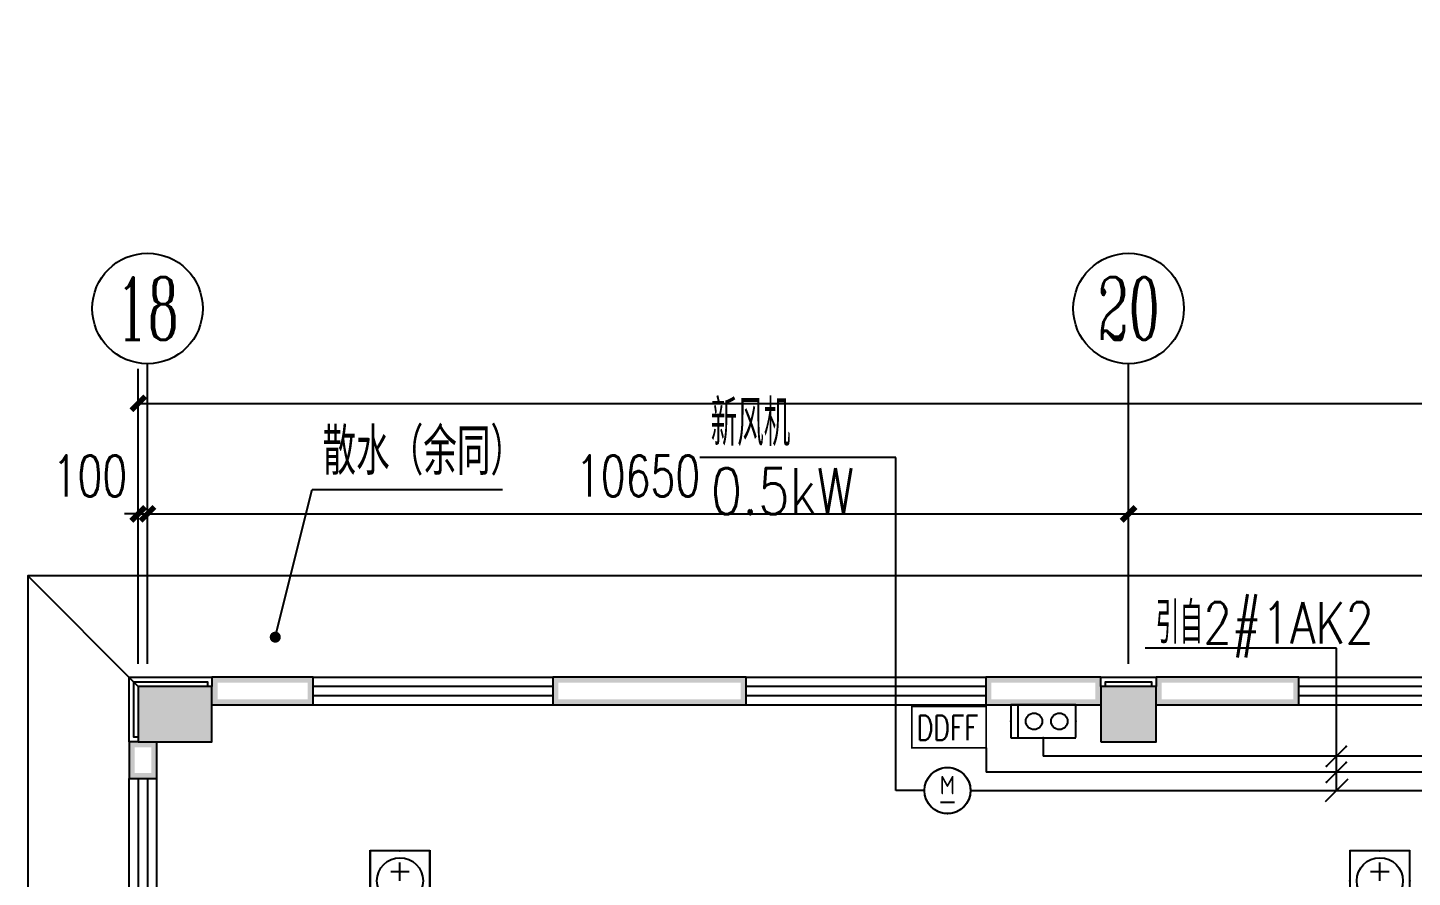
# Model space of a CAD drawing. Extents: x 101023 to 279373, y -114511 to 293844.
# Drawn here: x 205080 to 220110, y 243417 to 252638 of the extents above; entities that cross this region are included whole.
import ezdxf
from ezdxf.enums import TextEntityAlignment as Align

# ---------------------------------------------------------------- set-up
doc = ezdxf.new("R2010")
doc.units = 0
doc.header["$LTSCALE"] = 1000
doc.header["$MEASUREMENT"] = 0
for name, color, linetype in [('AXIS', 3, 'Continuous'), ('AXIS_TEXT', 7, 'Continuous'), ('BZ', 7, 'Continuous'), ('COLUMN', 2, 'Continuous'), ('DIM-照明', 3, 'Continuous'), ('DIM_LEAD', 3, 'Continuous'), ('EQUIP-动力', 3, 'Continuous'), ('PUB_DIM', 3, 'Continuous'), ('PUB_HATCH', 8, 'Continuous'), ('PUB_WALL', 2, 'Continuous'), ('STAIR', 2, 'Continuous'), ('WALL', 2, 'Continuous'), ('WINDOW', 2, 'Continuous'), ('WIRE-照明', 6, 'Continuous'), ('排水', 153, 'Continuous')]:
    doc.layers.add(name, color=color, linetype=linetype)
doc.styles.add('_TCH_AXIS', font='COMPLEX', dxfattribs={"bigfont": 'GBCBIG'})
doc.styles.add('_TCH_DIM', font='simplex.shx', dxfattribs={"bigfont": 'gbcbig.shx'})
doc.styles.add('_TCH_DIM_T3', font='SIMPLEX', dxfattribs={"width": 0.705882, "bigfont": 'GBCBIG'})
doc.styles.add('_TEL_ATTDEF', font='gbenor', dxfattribs={"bigfont": 'gbcbig'})
doc.styles.add('_TEL_DIM', font='simplex.shx', dxfattribs={"width": 0.8, "height": 3.5, "bigfont": 'gbcbig.shx'})
doc.styles.add('COMPLEX', font='COMPLEX')
doc.styles.add('HZ', font='txt', dxfattribs={"bigfont": 'hztxt'})
doc.dimstyles.new('_TCH_ARCH&&150', dxfattribs={"dimtxt": 446.25, "dimasz": 150, "dimexe": 375, "dimexo": 450, "dimgap": 189.375, "dimtad": 1, "dimdec": 0, "dimzin": 0, "dimdsep": 46, "dimtxsty": '_TCH_DIM_T3', "dimblk": 'ARCHTICK', "dimcen": 0.09, "dimclrt": 7, "dimazin": 2, "dimtfac": 1, "dimtdec": 0, "dimtix": 1, "dimtmove": 2, "dimatfit": 3, "dimfxl": 1, "dimtolj": 1, "dimtzin": 0, "dimarcsym": 0})

# ---------------------------------------------------------------- blocks, each defined once
blk = doc.blocks.new('$equip$00002889')
for p, q in [((-0.65, 0.65), (-0.65, -0.65)), ((0.65, 0.65), (-0.65, 0.65)), ((0.65, -0.65), (0.65, 0.65)), ((0, 0), (0, 0.4)), ((-0.2, 0.2), (0.2, 0.2)), ((-0.2, -0.2), (0.2, -0.2)), ((-0.65, -0.65), (0.65, -0.65))]:
    blk.add_line(p, q)
at = {"const_width": 0.04}
blk.add_lwpolyline([(-0.65, 0.65), (-0.65, -0.65), (0.65, -0.65), (0.65, 0.65), (-0.65, 0.65), (-0.65, -0.65)], dxfattribs=at)
blk.add_circle((0, 0), 0.5)
for p in [(0, 0.65), (-0.65, 0), (0.65, 0), (0, -0.65)]:
    blk.add_point(p)
at = {"color": 7, "style": '_TEL_DIM', "flags": 1}
for tag in ['A', 'REMARK']:
    blk.add_attdef(tag, text='', height=0.00002, dxfattribs=at).set_placement((0, 0), align=Align.MIDDLE_CENTER)
blk = doc.blocks.new('$equip_U$00000128(DESKTOP-1KLGLJ7)')
at = {"const_width": 0.04}
blk.add_lwpolyline([(0.808, 0.437), (0.808, -0.461), (-0.808, -0.461), (-0.808, 0.437)], close=True, dxfattribs=at)
at = {"color": 7, "style": 'HZ', "width": 0.75}
blk.add_text('DDFF', height=0.5333, dxfattribs=at).set_placement((-0.699, -0.292))
at = {"color": 7, "style": '_TEL_DIM', "flags": 1}
blk.add_attdef('A', text='', height=0.0000167, dxfattribs=at).set_placement((0, 0), align=Align.MIDDLE_CENTER)
blk = doc.blocks.new('$equip$00002872')
blk.add_line((-0.15, -0.25), (0.15, -0.25))
at = {"const_width": 0.04}
blk.add_lwpolyline([(0, 0.5, -1), (0, -0.5, -1), (0, 0.5, 0.021884)], format="xyb", dxfattribs=at)
blk.add_circle((0, 0), 0.5)
at = {"color": 7, "style": '_TEL_DIM'}
blk.add_attdef('$TEXT$', text='', height=0.4, dxfattribs=at).set_placement((0, 0.118), align=Align.MIDDLE_CENTER)
at = {"color": 7, "style": '_TEL_DIM', "flags": 1}
for tag in ['A', 'REMARK']:
    blk.add_attdef(tag, text='', height=0.00002, dxfattribs=at).set_placement((0, 0), align=Align.MIDDLE_CENTER)
blk = doc.blocks.new('$equip_U$00000208(DESKTOP-1KLGLJ7)')
for p, q in [((0.707, 0.714), (-0.707, 0.714)), ((-0.707, 0.707), (-0.707, -0.007)), ((0.542, 0.714), (0.542, 0)), ((0.707, 0), (0.707, 0.714)), ((-0.707, 0), (0.707, 0))]:
    blk.add_line(p, q)
for centre in [(-0.35, 0.357), (0.2, 0.357)]:
    blk.add_circle(centre, 0.179)
for p in [(0, 0.714), (-0.707, 0.35), (0.707, 0.357), (0, 0)]:
    blk.add_point(p)
at = {"color": 7, "style": '_TEL_DIM', "flags": 1}
for tag in ['A', 'REMARK']:
    blk.add_attdef(tag, text='', height=0.00002, dxfattribs=at).set_placement((0, 0), align=Align.MIDDLE_CENTER)
blk = doc.blocks.new('$equip_U$00000201(DESKTOP-1KLGLJ7)')
blk.add_line((-0.212, -0.212), (0.212, 0.212))
for p in [(0, 0), (0.212, 0.212), (-0.212, -0.212)]:
    blk.add_point(p)
at = {"color": 7, "style": '_TEL_DIM', "flags": 1}
for tag in ['A', 'REMARK']:
    blk.add_attdef(tag, text='', height=0.00002, dxfattribs=at).set_placement((0, 0), align=Align.MIDDLE_CENTER)
blk = doc.blocks.new('_AXISO')
blk.add_circle((0, 0), 0.5)
at = {"layer": 'AXIS_TEXT', "style": 'COMPLEX', "width": 1.041667}
blk.add_attdef('A', text='', height=0.56, dxfattribs=at).set_placement((-0.25, -0.28), (0.25, -0.28), align=Align.FIT)
blk = doc.blocks.new('_ArchTick')
at = {"color": 0, "linetype": 'ByBlock', "const_width": 0.4}
blk.add_lwpolyline([(-0.5, -0.5), (0.5, 0.5)], dxfattribs=at)
blk = doc.blocks.new('*D94')
at = {"layer": 'Defpoints', "color": 0, "transparency": 16777216}
for p in [(1041708, 836915), (1007608, 834838), (1041708, 834838)]:
    blk.add_point(p, dxfattribs=at)
at = {"layer": 'PUB_DIM', "color": 0, "lineweight": -2, "transparency": 16777216}
for p, q in [((1007608, 835288), (1007608, 837290)), ((1041708, 835288), (1041708, 837290)), ((1007608, 836915), (1041708, 836915))]:
    blk.add_line(p, q, dxfattribs=at)
at = {"layer": 'PUB_DIM', "color": 0, "lineweight": -2, "transparency": 16777216, "xscale": 150, "yscale": 150, "zscale": 150, "rotation": 180}
blk.add_blockref('_ArchTick', (1007608, 836915), dxfattribs=at)
at = {"layer": 'PUB_DIM', "color": 0, "lineweight": -2, "transparency": 16777216, "xscale": 150, "yscale": 150, "zscale": 150}
blk.add_blockref('_ArchTick', (1041708, 836915), dxfattribs=at)
at = {"layer": 'PUB_DIM', "color": 7, "transparency": 16777216, "insert": (1024658, 837327), "char_height": 446.2, "attachment_point": 5, "style": '_TCH_DIM_T3'}
blk.add_mtext('\\A1;34100', dxfattribs=at)
blk = doc.blocks.new('*D95')
at = {"layer": 'Defpoints', "color": 0, "transparency": 16777216}
for p in [(1007708, 835715), (1007608, 833638), (1007708, 833638)]:
    blk.add_point(p, dxfattribs=at)
at = {"layer": 'PUB_DIM', "color": 0, "lineweight": -2, "transparency": 16777216}
for p, q in [((1007608, 834088), (1007608, 836090)), ((1007708, 834088), (1007708, 836090)), ((1007608, 835715), (1007458, 835715)), ((1007608, 835715), (1007708, 835715)), ((1007708, 835715), (1007858, 835715))]:
    blk.add_line(p, q, dxfattribs=at)
at = {"layer": 'PUB_DIM', "color": 0, "lineweight": -2, "transparency": 16777216, "xscale": 150, "yscale": 150, "zscale": 150}
blk.add_blockref('_ArchTick', (1007608, 835715), dxfattribs=at)
at = {"layer": 'PUB_DIM', "color": 0, "lineweight": -2, "transparency": 16777216, "xscale": 150, "yscale": 150, "zscale": 150, "rotation": 180}
blk.add_blockref('_ArchTick', (1007708, 835715), dxfattribs=at)
at = {"layer": 'PUB_DIM', "color": 7, "transparency": 16777216, "insert": (1007083, 836127), "char_height": 446.2, "attachment_point": 5, "style": '_TCH_DIM_T3'}
blk.add_mtext('\\A1;100', dxfattribs=at)
blk = doc.blocks.new('*D96')
at = {"layer": 'Defpoints', "color": 0, "transparency": 16777216}
for p in [(1018358, 835715), (1007708, 833638), (1018358, 833638)]:
    blk.add_point(p, dxfattribs=at)
at = {"layer": 'PUB_DIM', "color": 0, "lineweight": -2, "transparency": 16777216}
for p, q in [((1007708, 834088), (1007708, 836090)), ((1018358, 834088), (1018358, 836090)), ((1007708, 835715), (1018358, 835715))]:
    blk.add_line(p, q, dxfattribs=at)
at = {"layer": 'PUB_DIM', "color": 0, "lineweight": -2, "transparency": 16777216, "xscale": 150, "yscale": 150, "zscale": 150, "rotation": 180}
blk.add_blockref('_ArchTick', (1007708, 835715), dxfattribs=at)
at = {"layer": 'PUB_DIM', "color": 0, "lineweight": -2, "transparency": 16777216, "xscale": 150, "yscale": 150, "zscale": 150}
blk.add_blockref('_ArchTick', (1018358, 835715), dxfattribs=at)
at = {"layer": 'PUB_DIM', "color": 7, "transparency": 16777216, "insert": (1013033, 836127), "char_height": 446.2, "attachment_point": 5, "style": '_TCH_DIM_T3'}
blk.add_mtext('\\A1;10650', dxfattribs=at)
blk = doc.blocks.new('*D97')
at = {"layer": 'Defpoints', "color": 0, "transparency": 16777216}
for p in [(1028858, 835715), (1018358, 833638), (1028858, 833638)]:
    blk.add_point(p, dxfattribs=at)
at = {"layer": 'PUB_DIM', "color": 0, "lineweight": -2, "transparency": 16777216}
for p, q in [((1018358, 834088), (1018358, 836090)), ((1028858, 834088), (1028858, 836090)), ((1018358, 835715), (1028858, 835715))]:
    blk.add_line(p, q, dxfattribs=at)
at = {"layer": 'PUB_DIM', "color": 0, "lineweight": -2, "transparency": 16777216, "xscale": 150, "yscale": 150, "zscale": 150, "rotation": 180}
blk.add_blockref('_ArchTick', (1018358, 835715), dxfattribs=at)
at = {"layer": 'PUB_DIM', "color": 0, "lineweight": -2, "transparency": 16777216, "xscale": 150, "yscale": 150, "zscale": 150}
blk.add_blockref('_ArchTick', (1028858, 835715), dxfattribs=at)
at = {"layer": 'PUB_DIM', "color": 7, "transparency": 16777216, "insert": (1023608, 836127), "char_height": 446.2, "attachment_point": 5, "style": '_TCH_DIM_T3'}
blk.add_mtext('\\A1;10500', dxfattribs=at)
blk = doc.blocks.new('$WINLIB2D$00000001')
at = {"color": 0}
for points in [[(-0.5, 0.5), (-0.5, -0.5)], [(-0.5, 0.5), (0.5, 0.5)], [(0.5, -0.5), (0.5, 0.5)], [(0.5, 0.1667), (-0.5, 0.1667)], [(0.5, -0.1667), (-0.5, -0.1667)], [(-0.5, -0.5), (0.5, -0.5)]]:
    blk.add_lwpolyline(points, dxfattribs=at)
blk = doc.blocks.new('_FZH')
blk.add_lwpolyline([(-0.5, -0.5), (0.5, -0.5), (0.5, 0.5), (-0.5, 0.5)], close=True)
at = {"layer": 'PUB_HATCH'}
blk.add_solid([(-0.5, -0.5), (0.5, -0.5), (-0.5, 0.5), (0.5, 0.5)], dxfattribs=at)
blk = doc.blocks.new('ERT')
at = {"layer": 'AXIS'}
for p, q in [((1007708.2, 834868.8), (1007708.2, 837344.4)), ((1018358.2, 834868.8), (1018358.2, 837344.4))]:
    blk.add_line(p, q, dxfattribs=at)
ref = blk.add_blockref('_AXISO', (1007708.2, 837944.4), dxfattribs=dict(at, xscale=1200, yscale=1200, zscale=1200))
ref.add_attrib('A', '18', dxfattribs={"layer": 'AXIS_TEXT', "height": 678.82, "style": '_TCH_AXIS', "width": 0.724138}).set_placement((1007368.8, 837605), (1008047.6, 837605), align=Align.FIT)
ref = blk.add_blockref('_AXISO', (1018358.2, 837944.4), dxfattribs=dict(at, xscale=1200, yscale=1200, zscale=1200))
ref.add_attrib('A', '20', dxfattribs={"layer": 'AXIS_TEXT', "height": 678.82, "style": '_TCH_AXIS', "width": 0.617647}).set_placement((1018018.8, 837605), (1018697.6, 837605), align=Align.FIT)
at = {"layer": 'PUB_DIM'}
for p1, p2, picture, middle in [((1007608.2, 834837.6), (1041708.2, 834837.6), '*D94', (1024658.2, 837327)), ((1007708.2, 833637.6), (1018358.2, 833637.6), '*D96', (1013033.2, 836127)), ((1018358.2, 833637.6), (1028858.2, 833637.6), '*D97', (1023608.2, 836127))]:
    dim = blk.add_aligned_dim(p1=p1, p2=p2, distance=2076.9, dimstyle='_TCH_ARCH&&150', dxfattribs=at)
    dim.commit()
    dim.dimension.update_dxf_attribs({"geometry": picture, "text_midpoint": middle})
dim = blk.add_linear_dim(base=(1007708.2, 835714.5), p1=(1007608.2, 833637.6), p2=(1007708.2, 833637.6), angle=0, dimstyle='_TCH_ARCH&&150', dxfattribs=at)
dim.commit()
dim.dimension.update_dxf_attribs({"geometry": '*D95', "text_midpoint": (1007083.2, 836127), "dimtype": 129})
blk = doc.blocks.new('A$C40CE5D7B')
at = {"layer": 'PUB_WALL'}
for points in [[(91850, 78920), (90750, 78920), (90810, 78860), (91790, 78860)], [(90750, 78920), (90750, 78620), (90810, 78680), (90810, 78860)], [(91850, 78620), (91850, 78920), (91790, 78860), (91790, 78680)], [(96550, 78920), (94450, 78920), (94510, 78860), (96490, 78860)], [(94450, 78920), (94450, 78620), (94510, 78680), (94510, 78860)], [(96550, 78620), (96550, 78920), (96490, 78860), (96490, 78680)], [(100400, 78920), (99150, 78920), (99210, 78860), (100340, 78860)], [(99150, 78920), (99150, 78620), (99210, 78680), (99210, 78860)], [(100400, 78620), (100400, 78920), (100340, 78860), (100340, 78680)], [(102550, 78920), (101000, 78920), (101060, 78860), (102490, 78860)], [(101000, 78820), (101000, 78620), (101060, 78680), (101060, 78860), (101000, 78920)], [(102550, 78620), (102550, 78920), (102490, 78860), (102490, 78680)], [(90750, 78820), (89950, 78820), (90010, 78760), (90690, 78760)], [(89950, 78820), (89950, 78220), (90010, 78280), (90010, 78760)], [(90750, 78220), (90750, 78820), (90690, 78760), (90690, 78280)], [(101000, 78820), (100400, 78820), (100460, 78760), (100940, 78760)], [(100400, 78820), (100400, 78220), (100460, 78280), (100460, 78760)], [(101000, 78220), (101000, 78820), (100940, 78760), (100940, 78280)], [(90750, 78620), (91850, 78620), (91790, 78680), (90810, 78680)], [(94450, 78620), (96550, 78620), (96490, 78680), (94510, 78680)], [(99150, 78620), (100400, 78620), (100340, 78680), (99210, 78680)], [(101000, 78620), (102550, 78620), (102490, 78680), (101060, 78680)], [(89850, 78220), (89850, 77820), (89910, 77880), (89910, 78160)], [(90150, 78220), (89850, 78220), (89910, 78160), (90090, 78160)], [(89950, 78220), (90750, 78220), (90690, 78280), (90010, 78280)], [(90150, 77820), (90150, 78220), (90090, 78160), (90090, 77880)], [(100400, 78220), (101000, 78220), (100940, 78280), (100460, 78280)], [(89850, 77820), (90150, 77820), (90090, 77880), (89910, 77880)]]:
    blk.add_hatch(color=256, dxfattribs=at).paths.add_polyline_path(points)
for points in [[(89950, 78220), (89850, 78220), (89850, 78920), (90750, 78920), (90750, 78820)], [(100400, 78820), (100400, 78920), (101000, 78920), (101000, 78820)], [(89950, 78270), (89900, 78270), (89900, 78870), (90700, 78870), (90700, 78820)], [(100450, 78820), (100450, 78870), (100950, 78870), (100950, 78820)]]:
    blk.add_lwpolyline(points)
at = {"layer": 'DIM_LEAD'}
for p, q in [((91437, 79355), (91838, 80959)), ((91838, 80959), (93903, 80959))]:
    blk.add_line(p, q, dxfattribs=at)
at = {"layer": 'DIM_LEAD', "const_width": 60}
blk.add_lwpolyline([(91430, 79326, 1), (91444, 79384, 1)], format="xyb", close=True, dxfattribs=at)
at = {"layer": 'WALL'}
for p, q in [((91850, 78920), (90750, 78920)), ((90750, 78920), (90750, 78820)), ((91850, 78620), (91850, 78920)), ((96550, 78920), (94450, 78920)), ((94450, 78920), (94450, 78620)), ((96550, 78620), (96550, 78920)), ((100400, 78920), (99150, 78920)), ((99150, 78920), (99150, 78620)), ((100400, 78820), (100400, 78920)), ((102550, 78920), (101000, 78920)), ((101000, 78920), (101000, 78820)), ((102550, 78620), (102550, 78920)), ((90750, 78620), (91850, 78620)), ((94450, 78620), (96550, 78620)), ((99150, 78620), (100400, 78620)), ((101000, 78620), (102550, 78620)), ((89850, 78220), (89850, 77820)), ((89950, 78220), (89850, 78220)), ((90150, 77820), (90150, 78220)), ((89850, 77820), (90150, 77820))]:
    blk.add_line(p, q, dxfattribs=at)
at = {"layer": '排水'}
blk.add_line((88750, 80020), (89950, 78820), dxfattribs=at)
blk.add_lwpolyline([(109750, 86970), (109750, 80020), (88750, 80020), (88750, 72920)], dxfattribs=at)
at = {"layer": 'COLUMN', "xscale": 799.9999998032581, "yscale": 600.0000000060536, "zscale": 600.0000000060536}
blk.add_blockref('_FZH', (90350, 78520), dxfattribs=at)
at = {"layer": 'COLUMN', "xscale": 599.9999999065185, "yscale": 600.000000164262, "zscale": 600.000000164262, "rotation": 359.9999999925851}
blk.add_blockref('_FZH', (100700, 78520), dxfattribs=at)
at = {"layer": 'WALL'}
blk.add_blockref('ERT', (-917658, -755022), dxfattribs=at)
at = {"layer": 'WINDOW', "yscale": 300}
for p, xscale, zscale, rotation in [((93150, 78770), -2600, -2600, 180), ((97850, 78770), -2600, -2600, 180), ((103300, 78770), -1500, -1500, 180), ((90000, 76770), -2100, -2100, 270)]:
    blk.add_blockref('$WINLIB2D$00000001', p, dxfattribs=dict(at, xscale=xscale, zscale=zscale, rotation=rotation))
at = {"layer": 'DIM_LEAD', "color": 7, "style": '_TCH_DIM'}
blk.add_text('散水（余同）', height=506.4, dxfattribs=at).set_placement((91950, 81117))

msp = doc.modelspace()

# ---------------------------------------------------------------- linework, layer by layer
at = {"layer": 'BZ'}
for p, q in [((214503, 247972), (212375, 247972)), ((214503, 244358), (214503, 247972)), ((214814, 244358), (214503, 244358))]:
    msp.add_line(p, q, dxfattribs=at)
at = {"layer": 'DIM-照明'}
msp.add_line((219410, 244481), (219163, 244234), dxfattribs=at)
for points in [[(219286, 245904), (217210, 245904)], [(219286, 244358), (219286, 245904)]]:
    msp.add_lwpolyline(points, dxfattribs=at)
at = {"layer": 'WIRE-照明'}
for p, q in [((216104, 244931), (216104, 244730)), ((215485, 244822), (215485, 244556)), ((221878, 244730), (216104, 244730)), ((221878, 244556), (215485, 244556)), ((215314, 244358), (221878, 244358))]:
    msp.add_line(p, q, dxfattribs=at)

# ---------------------------------------------------------------- block references
at = {"layer": 'EQUIP-动力', "xscale": 500, "yscale": 500, "zscale": 500}
for name, p in [('$equip_U$00000128(DESKTOP-1KLGLJ7)', (215081, 245052)), ('$equip_U$00000201(DESKTOP-1KLGLJ7)', (219286, 244730)), ('$equip_U$00000201(DESKTOP-1KLGLJ7)', (219286, 244556)), ('$equip$00002889', (209121, 243379)), ('$equip$00002889', (219758, 243379))]:
    msp.add_blockref(name, p, dxfattribs=at)
at = {"layer": 'EQUIP-动力', "xscale": 500, "yscale": 500, "zscale": 500, "rotation": 180}
msp.add_blockref('$equip_U$00000208(DESKTOP-1KLGLJ7)', (216104, 245288), dxfattribs=at)
at = {"layer": 'EQUIP-动力'}
ref = msp.add_blockref('$equip$00002872', (215064, 244358), dxfattribs=dict(at, xscale=500, yscale=500, zscale=500))
ref.add_attrib('$TEXT$', 'M', dxfattribs={"layer": '0', "color": 7, "height": 200, "style": '_TEL_ATTDEF'}).set_placement((215064, 244417), align=Align.MIDDLE_CENTER)
at = {"layer": 'STAIR'}
msp.add_blockref('A$C40CE5D7B', (116330, 166668), dxfattribs=at)

# ---------------------------------------------------------------- texts
at = {"layer": 'BZ', "style": '_TEL_DIM', "width": 0.8}
for s, p in [('新风机', (212494, 248097)), ('0.5kW', (212494, 247358))]:
    msp.add_text(s, height=500, dxfattribs=at).set_placement(p)
at = {"layer": 'DIM-照明', "color": 7, "style": '_TEL_DIM', "width": 0.8}
msp.add_text('引自2#1AK2', height=450, dxfattribs=at).set_placement((217323, 245954))

doc.saveas('drawing.dxf')
